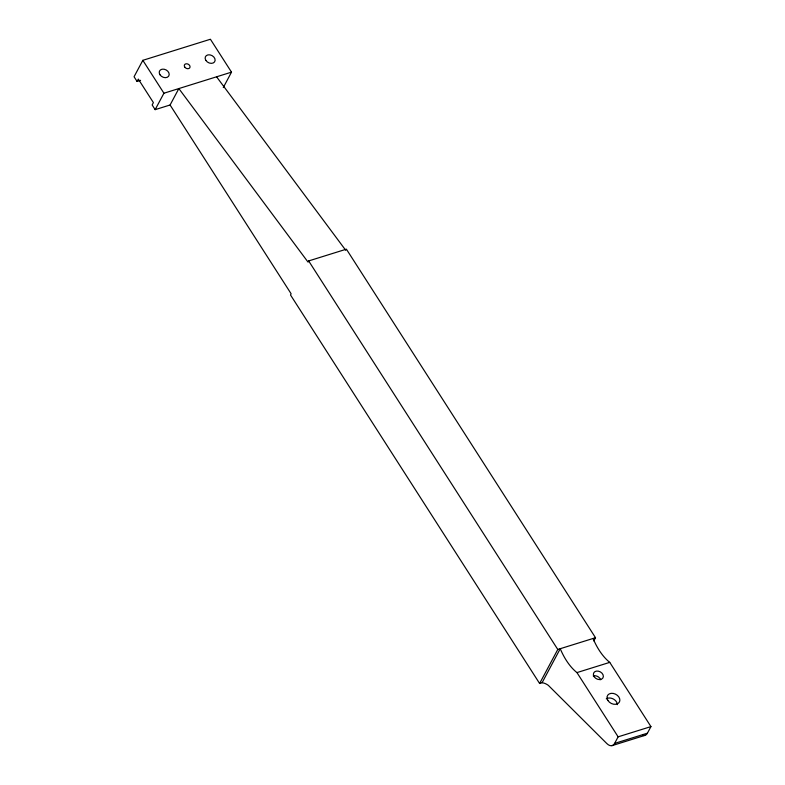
<?xml version="1.0" encoding="UTF-8"?>
<svg xmlns="http://www.w3.org/2000/svg" width="785" height="785" viewBox="0 0 785 785"><rect width="100%" height="100%" fill="white"/><g stroke="black" fill="none" stroke-linecap="round" stroke-linejoin="round"><path stroke-width="1.18" d="M223.293 87.547L231.506 72.151L210.419 39.25L142.831 60.327L134.058 76.744L137.071 81.444L140.574 80.355M137.071 81.444L138.327 79.099L153.399 102.599L152.143 104.945L155.155 109.645L170.08 104.994L178.852 88.568L308.044 262.102L308.662 260.934L346.391 249.169L595.511 637.714L593.813 640.903M155.155 109.645L163.928 93.219L231.506 72.151M170.08 104.994L291.127 293.776L290.499 294.954L539.619 683.49L557.782 649.47L595.511 637.714M542.082 682.724L560.245 648.704A44.922 23.707 72.7 0 0 576.946 672.598L618.129 736.83L614.626 743.405A12.138 6.408 72.7 0 1 606.825 743.552L548.303 685.325A28.319 14.944 72.7 0 0 542.082 682.724L539.619 683.49M642.601 735.29A12.138 6.408 72.7 0 0 647.429 733.18L650.942 726.606L609.749 662.373A44.922 23.707 72.7 0 1 593.058 638.48M576.946 672.598L609.749 662.373M618.129 736.83L650.942 726.606M614.626 743.405L647.429 733.18M611.917 745.671L644.72 735.447M216.581 76.802L345.773 250.346M308.662 260.934L557.782 649.47M142.831 60.327L163.928 93.219M606.265 698.885A6.78 5.103 28.1 0 1 613.242 698.954A6.78 5.103 28.1 0 1 617.373 704.655M593.254 675.934A5.26 3.964 28.1 0 1 600.662 679.781M159.944 74.722A5.26 3.964 28.1 0 0 168.598 76.263A5.26 3.964 28.1 0 0 164.075 69.208A5.26 3.964 28.1 0 0 159.944 74.722M205.866 60.406A5.26 3.964 28.1 0 0 214.531 61.936A5.26 3.964 28.1 0 0 210.007 54.881A5.26 3.964 28.1 0 0 205.866 60.406M184.71 67A3.032 2.286 28.1 0 0 189.705 67.893A3.032 2.286 28.1 0 0 187.095 63.821A3.032 2.286 28.1 0 0 184.71 67M607.943 700.534A6.78 5.103 28.1 0 0 619.1 702.506A6.78 5.103 28.1 0 0 613.271 693.42A6.78 5.103 28.1 0 0 607.943 700.534M594.108 676.65A5.26 3.964 28.1 0 0 602.762 678.181A5.26 3.964 28.1 0 0 598.239 671.126A5.26 3.964 28.1 0 0 594.108 676.65"/></g></svg>
